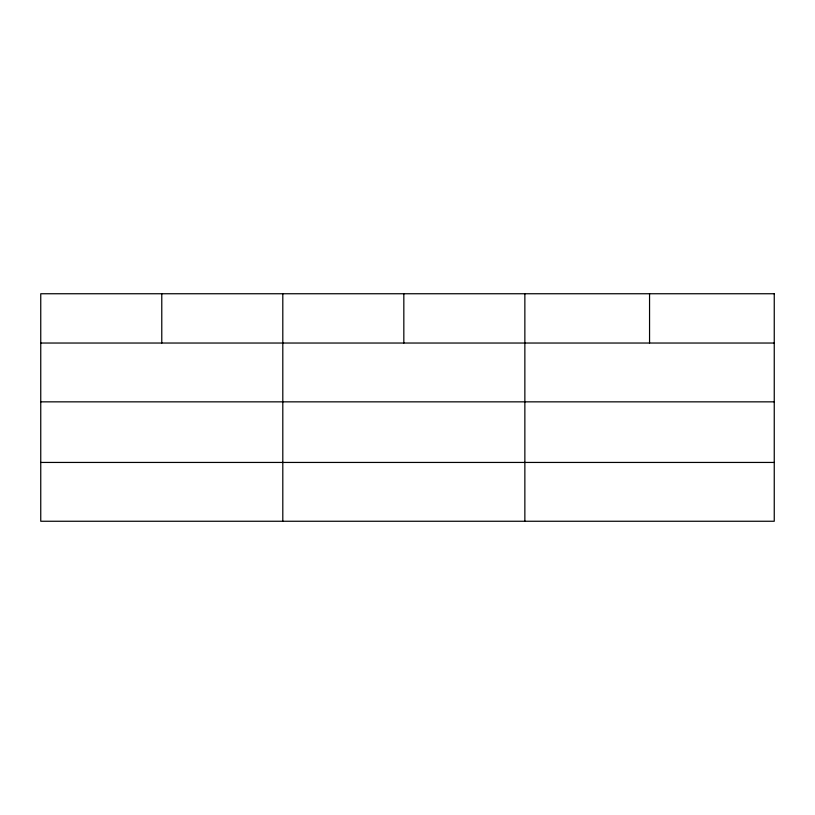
<?xml version="1.0" encoding="UTF-8"?>
<svg xmlns="http://www.w3.org/2000/svg" width="815" height="815" viewBox="0 0 815 815"><rect width="100%" height="100%" fill="white"/><g stroke="black" fill="none" stroke-linecap="round" stroke-linejoin="round"><path stroke-width="1.22" d="M40.75 343.034L774.25 343.034M40.75 401.846L774.25 401.846M40.75 462.441L774.25 462.441M649.555 293.746L649.555 343.034M524.86 293.746L524.86 521.254M403.832 293.746L403.832 343.034M282.805 293.746L282.805 521.254M161.778 293.746L161.778 343.034M774.25 293.746L40.75 293.746L40.75 521.254L774.25 521.254L774.25 293.746"/></g></svg>
